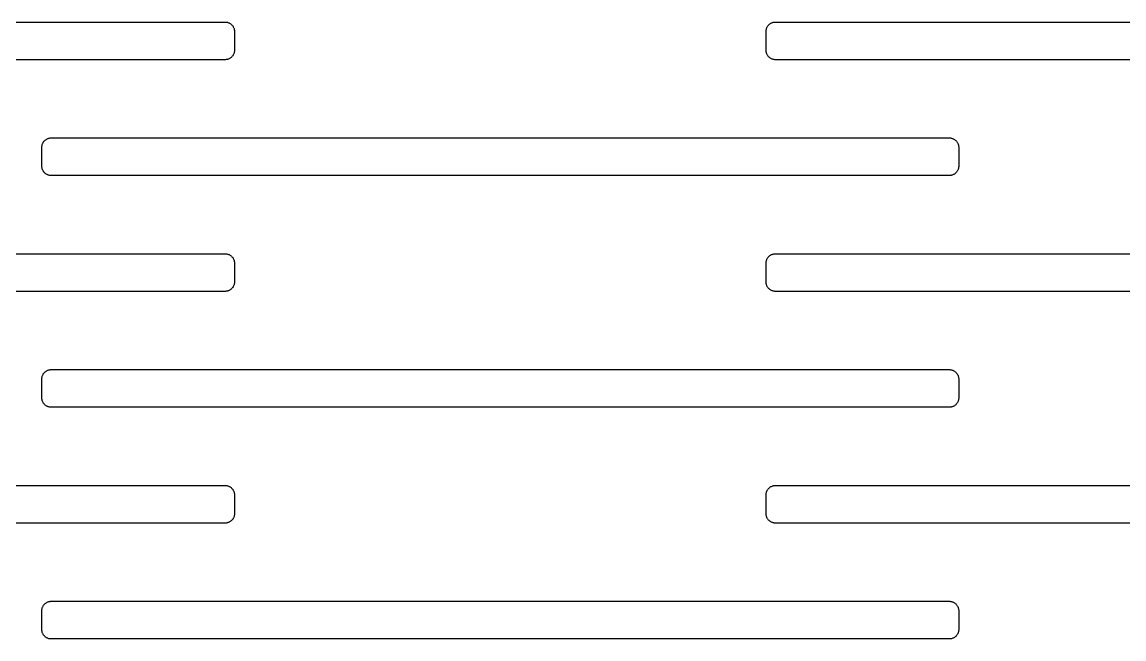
# Model space of a CAD drawing. Header units: metres. Extents: x -218 to 218, y -218 to 218.
# Drawn here: x 104.99 to 143.03, y -55.32 to -34.02 of the extents above; entities that cross this region are included whole.
import ezdxf

# ---------------------------------------------------------------- set-up
doc = ezdxf.new("R2010")
doc.units = ezdxf.units.M

msp = doc.modelspace()

# ---------------------------------------------------------------- linework, layer by layer
for p, q in [((81.0028, -34.0222), (112.003, -34.0222)), ((112.003, -34.0222), (112.023, -34.0228)), ((112.023, -34.0228), (112.044, -34.0248)), ((112.044, -34.0248), (112.064, -34.028)), ((112.064, -34.028), (112.084, -34.0324)), ((112.084, -34.0324), (112.103, -34.0381)), ((112.103, -34.0381), (112.122, -34.045)), ((112.122, -34.045), (112.141, -34.0531)), ((112.141, -34.0531), (112.159, -34.0624)), ((112.159, -34.0624), (112.177, -34.0728)), ((112.177, -34.0728), (112.194, -34.0843)), ((112.194, -34.0843), (112.21, -34.0968)), ((112.21, -34.0968), (112.225, -34.1103)), ((112.225, -34.1103), (112.24, -34.1247)), ((112.24, -34.1247), (112.253, -34.14)), ((112.253, -34.14), (112.266, -34.1562)), ((112.266, -34.1562), (112.277, -34.173)), ((112.277, -34.173), (112.288, -34.1906)), ((112.288, -34.1906), (112.297, -34.2088)), ((112.297, -34.2088), (112.305, -34.2276)), ((112.305, -34.2276), (112.312, -34.2468)), ((130.694, -34.2468), (130.701, -34.2276)), ((130.701, -34.2276), (130.709, -34.2088)), ((130.709, -34.2088), (130.718, -34.1906)), ((130.718, -34.1906), (130.728, -34.173)), ((130.728, -34.173), (130.74, -34.1562)), ((130.74, -34.1562), (130.752, -34.14)), ((130.752, -34.14), (130.766, -34.1247)), ((130.766, -34.1247), (130.78, -34.1103)), ((130.78, -34.1103), (130.796, -34.0968)), ((130.796, -34.0968), (130.812, -34.0843)), ((130.812, -34.0843), (130.829, -34.0728)), ((130.829, -34.0728), (130.846, -34.0624)), ((130.846, -34.0624), (130.864, -34.0531)), ((130.864, -34.0531), (130.883, -34.045)), ((130.883, -34.045), (130.902, -34.0381)), ((130.902, -34.0381), (130.922, -34.0324)), ((130.922, -34.0324), (130.942, -34.028)), ((130.942, -34.028), (130.962, -34.0248)), ((130.962, -34.0248), (130.982, -34.0228)), ((130.982, -34.0228), (131.003, -34.0222)), ((131.003, -34.0222), (152.42, -34.0222)), ((112.312, -34.2468), (112.318, -34.2664)), ((112.318, -34.2664), (112.322, -34.2863)), ((112.322, -34.2863), (112.325, -34.3065)), ((112.325, -34.3065), (112.327, -34.3268)), ((112.327, -34.3268), (112.328, -34.3472)), ((112.328, -34.3472), (112.328, -34.9972)), ((130.678, -34.3268), (130.68, -34.3065)), ((130.678, -34.3472), (130.678, -34.3268)), ((130.678, -34.9972), (130.678, -34.3472)), ((130.68, -34.3065), (130.684, -34.2863)), ((130.684, -34.2863), (130.688, -34.2664)), ((130.688, -34.2664), (130.694, -34.2468)), ((112.003, -35.3222), (81.0028, -35.3222)), ((112.023, -35.3215), (112.003, -35.3222)), ((112.044, -35.3196), (112.023, -35.3215)), ((112.064, -35.3164), (112.044, -35.3196)), ((112.084, -35.312), (112.064, -35.3164)), ((112.103, -35.3063), (112.084, -35.312)), ((112.122, -35.2994), (112.103, -35.3063)), ((112.141, -35.2913), (112.122, -35.2994)), ((112.159, -35.282), (112.141, -35.2913)), ((112.177, -35.2716), (112.159, -35.282)), ((112.194, -35.2601), (112.177, -35.2716)), ((112.21, -35.2476), (112.194, -35.2601)), ((112.225, -35.2341), (112.21, -35.2476)), ((112.24, -35.2197), (112.225, -35.2341)), ((112.253, -35.2044), (112.24, -35.2197)), ((112.266, -35.1882), (112.253, -35.2044)), ((112.277, -35.1713), (112.266, -35.1882)), ((112.288, -35.1538), (112.277, -35.1713)), ((112.297, -35.1356), (112.288, -35.1538)), ((112.305, -35.1168), (112.297, -35.1356)), ((112.312, -35.0976), (112.305, -35.1168)), ((112.318, -35.078), (112.312, -35.0976)), ((112.322, -35.0581), (112.318, -35.078)), ((112.325, -35.0379), (112.322, -35.0581)), ((112.327, -35.0176), (112.325, -35.0379)), ((112.328, -34.9972), (112.327, -35.0176)), ((130.678, -35.0176), (130.678, -34.9972)), ((130.68, -35.0379), (130.678, -35.0176)), ((130.684, -35.0581), (130.68, -35.0379)), ((130.688, -35.078), (130.684, -35.0581)), ((130.694, -35.0976), (130.688, -35.078)), ((130.701, -35.1168), (130.694, -35.0976)), ((130.709, -35.1356), (130.701, -35.1168)), ((130.718, -35.1538), (130.709, -35.1356)), ((130.728, -35.1713), (130.718, -35.1538)), ((130.74, -35.1882), (130.728, -35.1713)), ((130.752, -35.2044), (130.74, -35.1882)), ((130.766, -35.2197), (130.752, -35.2044)), ((130.78, -35.2341), (130.766, -35.2197)), ((130.796, -35.2476), (130.78, -35.2341)), ((130.812, -35.2601), (130.796, -35.2476)), ((130.829, -35.2716), (130.812, -35.2601)), ((130.846, -35.282), (130.829, -35.2716)), ((130.864, -35.2913), (130.846, -35.282)), ((130.883, -35.2994), (130.864, -35.2913)), ((130.902, -35.3063), (130.883, -35.2994)), ((130.922, -35.312), (130.902, -35.3063)), ((130.942, -35.3164), (130.922, -35.312)), ((130.962, -35.3196), (130.942, -35.3164)), ((130.982, -35.3215), (130.962, -35.3196)), ((131.003, -35.3222), (130.982, -35.3215)), ((152.129, -35.3222), (131.003, -35.3222)), ((105.902, -38.0381), (105.922, -38.0324)), ((105.922, -38.0324), (105.942, -38.028)), ((105.942, -38.028), (105.962, -38.0248)), ((105.962, -38.0248), (105.982, -38.0228)), ((105.982, -38.0228), (106.003, -38.0222)), ((106.003, -38.0222), (137.003, -38.0222)), ((137.003, -38.0222), (137.023, -38.0228)), ((137.023, -38.0228), (137.044, -38.0248)), ((137.044, -38.0248), (137.064, -38.028)), ((137.064, -38.028), (137.084, -38.0324)), ((137.084, -38.0324), (137.103, -38.0381)), ((105.678, -38.3268), (105.68, -38.3065)), ((105.678, -38.3472), (105.678, -38.3268)), ((105.678, -38.9972), (105.678, -38.3472)), ((105.68, -38.3065), (105.684, -38.2863)), ((105.684, -38.2863), (105.688, -38.2664)), ((105.688, -38.2664), (105.694, -38.2468)), ((105.694, -38.2468), (105.701, -38.2276)), ((105.701, -38.2276), (105.709, -38.2088)), ((105.709, -38.2088), (105.718, -38.1906)), ((105.718, -38.1906), (105.728, -38.173)), ((105.728, -38.173), (105.74, -38.1562)), ((105.74, -38.1562), (105.752, -38.14)), ((105.752, -38.14), (105.766, -38.1247)), ((105.766, -38.1247), (105.78, -38.1103)), ((105.78, -38.1103), (105.796, -38.0968)), ((105.796, -38.0968), (105.812, -38.0843)), ((105.812, -38.0843), (105.829, -38.0728)), ((105.829, -38.0728), (105.846, -38.0624)), ((105.846, -38.0624), (105.864, -38.0531)), ((105.864, -38.0531), (105.883, -38.045)), ((105.883, -38.045), (105.902, -38.0381)), ((137.103, -38.0381), (137.122, -38.045)), ((137.122, -38.045), (137.141, -38.0531)), ((137.141, -38.0531), (137.159, -38.0624)), ((137.159, -38.0624), (137.177, -38.0728)), ((137.177, -38.0728), (137.194, -38.0843)), ((137.194, -38.0843), (137.21, -38.0968)), ((137.21, -38.0968), (137.225, -38.1103)), ((137.225, -38.1103), (137.24, -38.1247)), ((137.24, -38.1247), (137.253, -38.14)), ((137.253, -38.14), (137.266, -38.1562)), ((137.266, -38.1562), (137.277, -38.173)), ((137.277, -38.173), (137.288, -38.1906)), ((137.288, -38.1906), (137.297, -38.2088)), ((137.297, -38.2088), (137.305, -38.2276)), ((137.305, -38.2276), (137.312, -38.2468)), ((137.312, -38.2468), (137.318, -38.2664)), ((137.318, -38.2664), (137.322, -38.2863)), ((137.322, -38.2863), (137.325, -38.3065)), ((137.325, -38.3065), (137.327, -38.3268)), ((137.327, -38.3268), (137.328, -38.3472)), ((137.328, -38.3472), (137.328, -38.9972)), ((105.678, -39.0176), (105.678, -38.9972)), ((105.68, -39.0379), (105.678, -39.0176)), ((105.684, -39.0581), (105.68, -39.0379)), ((105.688, -39.078), (105.684, -39.0581)), ((105.694, -39.0976), (105.688, -39.078)), ((105.701, -39.1168), (105.694, -39.0976)), ((105.709, -39.1356), (105.701, -39.1168)), ((105.718, -39.1538), (105.709, -39.1356)), ((105.728, -39.1713), (105.718, -39.1538)), ((105.74, -39.1882), (105.728, -39.1713)), ((137.277, -39.1713), (137.266, -39.1882)), ((137.288, -39.1538), (137.277, -39.1713)), ((137.297, -39.1356), (137.288, -39.1538)), ((137.305, -39.1168), (137.297, -39.1356)), ((137.312, -39.0976), (137.305, -39.1168)), ((137.318, -39.078), (137.312, -39.0976)), ((137.322, -39.0581), (137.318, -39.078)), ((137.325, -39.0379), (137.322, -39.0581)), ((137.327, -39.0176), (137.325, -39.0379)), ((137.328, -38.9972), (137.327, -39.0176)), ((105.752, -39.2044), (105.74, -39.1882)), ((105.766, -39.2197), (105.752, -39.2044)), ((105.78, -39.2341), (105.766, -39.2197)), ((105.796, -39.2476), (105.78, -39.2341)), ((105.812, -39.2601), (105.796, -39.2476)), ((105.829, -39.2716), (105.812, -39.2601)), ((105.846, -39.282), (105.829, -39.2716)), ((105.864, -39.2913), (105.846, -39.282)), ((105.883, -39.2994), (105.864, -39.2913)), ((105.902, -39.3063), (105.883, -39.2994)), ((105.922, -39.312), (105.902, -39.3063)), ((105.942, -39.3164), (105.922, -39.312)), ((105.962, -39.3196), (105.942, -39.3164)), ((105.982, -39.3215), (105.962, -39.3196)), ((106.003, -39.3222), (105.982, -39.3215)), ((137.003, -39.3222), (106.003, -39.3222)), ((137.023, -39.3215), (137.003, -39.3222)), ((137.044, -39.3196), (137.023, -39.3215)), ((137.064, -39.3164), (137.044, -39.3196)), ((137.084, -39.312), (137.064, -39.3164)), ((137.103, -39.3063), (137.084, -39.312)), ((137.122, -39.2994), (137.103, -39.3063)), ((137.141, -39.2913), (137.122, -39.2994)), ((137.159, -39.282), (137.141, -39.2913)), ((137.177, -39.2716), (137.159, -39.282)), ((137.194, -39.2601), (137.177, -39.2716)), ((137.21, -39.2476), (137.194, -39.2601)), ((137.225, -39.2341), (137.21, -39.2476)), ((137.24, -39.2197), (137.225, -39.2341)), ((137.253, -39.2044), (137.24, -39.2197)), ((137.266, -39.1882), (137.253, -39.2044)), ((81.0028, -42.0222), (112.003, -42.0222)), ((112.003, -42.0222), (112.023, -42.0228)), ((112.023, -42.0228), (112.044, -42.0248)), ((112.044, -42.0248), (112.064, -42.028)), ((112.064, -42.028), (112.084, -42.0324)), ((112.084, -42.0324), (112.103, -42.0381)), ((112.103, -42.0381), (112.122, -42.045)), ((112.122, -42.045), (112.141, -42.0531)), ((112.141, -42.0531), (112.159, -42.0624)), ((112.159, -42.0624), (112.177, -42.0728)), ((112.177, -42.0728), (112.194, -42.0843)), ((112.194, -42.0843), (112.21, -42.0968)), ((112.21, -42.0968), (112.225, -42.1103)), ((112.225, -42.1103), (112.24, -42.1247)), ((112.24, -42.1247), (112.253, -42.14)), ((112.253, -42.14), (112.266, -42.1562)), ((112.266, -42.1562), (112.277, -42.173)), ((112.277, -42.173), (112.288, -42.1906)), ((112.288, -42.1906), (112.297, -42.2088)), ((112.297, -42.2088), (112.305, -42.2276)), ((130.701, -42.2276), (130.709, -42.2088)), ((130.709, -42.2088), (130.718, -42.1906)), ((130.718, -42.1906), (130.728, -42.173)), ((130.728, -42.173), (130.74, -42.1562)), ((130.74, -42.1562), (130.752, -42.14)), ((130.752, -42.14), (130.766, -42.1247)), ((130.766, -42.1247), (130.78, -42.1103)), ((130.78, -42.1103), (130.796, -42.0968)), ((130.796, -42.0968), (130.812, -42.0843)), ((130.812, -42.0843), (130.829, -42.0728)), ((130.829, -42.0728), (130.846, -42.0624)), ((130.846, -42.0624), (130.864, -42.0531)), ((130.864, -42.0531), (130.883, -42.045)), ((130.883, -42.045), (130.902, -42.0381)), ((130.902, -42.0381), (130.922, -42.0324)), ((130.922, -42.0324), (130.942, -42.028)), ((130.942, -42.028), (130.962, -42.0248)), ((130.962, -42.0248), (130.982, -42.0228)), ((130.982, -42.0228), (131.003, -42.0222)), ((131.003, -42.0222), (150.42, -42.0222)), ((112.305, -42.2276), (112.312, -42.2468)), ((112.312, -42.2468), (112.318, -42.2664)), ((112.318, -42.2664), (112.322, -42.2863)), ((112.322, -42.2863), (112.325, -42.3065)), ((112.325, -42.3065), (112.327, -42.3268)), ((112.327, -42.3268), (112.328, -42.3472)), ((112.328, -42.3472), (112.328, -42.9972)), ((130.678, -42.3268), (130.68, -42.3065)), ((130.678, -42.3472), (130.678, -42.3268)), ((130.678, -42.9972), (130.678, -42.3472)), ((130.68, -42.3065), (130.684, -42.2863)), ((130.684, -42.2863), (130.688, -42.2664)), ((130.688, -42.2664), (130.694, -42.2468)), ((130.694, -42.2468), (130.701, -42.2276)), ((112.003, -43.3222), (81.0028, -43.3222)), ((112.023, -43.3215), (112.003, -43.3222)), ((112.044, -43.3196), (112.023, -43.3215)), ((112.064, -43.3164), (112.044, -43.3196)), ((112.084, -43.312), (112.064, -43.3164)), ((112.103, -43.3063), (112.084, -43.312)), ((112.122, -43.2994), (112.103, -43.3063)), ((112.141, -43.2913), (112.122, -43.2994)), ((112.159, -43.282), (112.141, -43.2913)), ((112.177, -43.2716), (112.159, -43.282)), ((112.194, -43.2601), (112.177, -43.2716)), ((112.21, -43.2476), (112.194, -43.2601)), ((112.225, -43.2341), (112.21, -43.2476)), ((112.24, -43.2197), (112.225, -43.2341)), ((112.253, -43.2044), (112.24, -43.2197)), ((112.266, -43.1882), (112.253, -43.2044)), ((112.277, -43.1713), (112.266, -43.1882)), ((112.288, -43.1538), (112.277, -43.1713)), ((112.297, -43.1356), (112.288, -43.1538)), ((112.305, -43.1168), (112.297, -43.1356)), ((112.312, -43.0976), (112.305, -43.1168)), ((112.318, -43.078), (112.312, -43.0976)), ((112.322, -43.0581), (112.318, -43.078)), ((112.325, -43.0379), (112.322, -43.0581)), ((112.327, -43.0176), (112.325, -43.0379)), ((112.328, -42.9972), (112.327, -43.0176)), ((130.678, -43.0176), (130.678, -42.9972)), ((130.68, -43.0379), (130.678, -43.0176)), ((130.684, -43.0581), (130.68, -43.0379)), ((130.688, -43.078), (130.684, -43.0581)), ((130.694, -43.0976), (130.688, -43.078)), ((130.701, -43.1168), (130.694, -43.0976)), ((130.709, -43.1356), (130.701, -43.1168)), ((130.718, -43.1538), (130.709, -43.1356)), ((130.728, -43.1713), (130.718, -43.1538)), ((130.74, -43.1882), (130.728, -43.1713)), ((130.752, -43.2044), (130.74, -43.1882)), ((130.766, -43.2197), (130.752, -43.2044)), ((130.78, -43.2341), (130.766, -43.2197)), ((130.796, -43.2476), (130.78, -43.2341)), ((130.812, -43.2601), (130.796, -43.2476)), ((130.829, -43.2716), (130.812, -43.2601)), ((130.846, -43.282), (130.829, -43.2716)), ((130.864, -43.2913), (130.846, -43.282)), ((130.883, -43.2994), (130.864, -43.2913)), ((130.902, -43.3063), (130.883, -43.2994)), ((130.922, -43.312), (130.902, -43.3063)), ((130.942, -43.3164), (130.922, -43.312)), ((130.962, -43.3196), (130.942, -43.3164)), ((130.982, -43.3215), (130.962, -43.3196)), ((131.003, -43.3222), (130.982, -43.3215)), ((150.042, -43.3222), (131.003, -43.3222)), ((105.942, -46.028), (105.962, -46.0248)), ((105.962, -46.0248), (105.982, -46.0228)), ((105.982, -46.0228), (106.003, -46.0222)), ((106.003, -46.0222), (137.003, -46.0222)), ((137.003, -46.0222), (137.023, -46.0228)), ((137.023, -46.0228), (137.044, -46.0248)), ((137.044, -46.0248), (137.064, -46.028)), ((105.678, -46.3268), (105.68, -46.3065)), ((105.678, -46.3472), (105.678, -46.3268)), ((105.678, -46.9972), (105.678, -46.3472)), ((105.68, -46.3065), (105.684, -46.2863)), ((105.684, -46.2863), (105.688, -46.2664)), ((105.688, -46.2664), (105.694, -46.2468)), ((105.694, -46.2468), (105.701, -46.2276)), ((105.701, -46.2276), (105.709, -46.2088)), ((105.709, -46.2088), (105.718, -46.1906)), ((105.718, -46.1906), (105.728, -46.173)), ((105.728, -46.173), (105.74, -46.1562)), ((105.74, -46.1562), (105.752, -46.14)), ((105.752, -46.14), (105.766, -46.1247)), ((105.766, -46.1247), (105.78, -46.1103)), ((105.78, -46.1103), (105.796, -46.0968)), ((105.796, -46.0968), (105.812, -46.0843)), ((105.812, -46.0843), (105.829, -46.0728)), ((105.829, -46.0728), (105.846, -46.0624)), ((105.846, -46.0624), (105.864, -46.0531)), ((105.864, -46.0531), (105.883, -46.045)), ((105.883, -46.045), (105.902, -46.0381)), ((105.902, -46.0381), (105.922, -46.0324)), ((105.922, -46.0324), (105.942, -46.028)), ((137.064, -46.028), (137.084, -46.0324)), ((137.084, -46.0324), (137.103, -46.0381)), ((137.103, -46.0381), (137.122, -46.045)), ((137.122, -46.045), (137.141, -46.0531)), ((137.141, -46.0531), (137.159, -46.0624)), ((137.159, -46.0624), (137.177, -46.0728)), ((137.177, -46.0728), (137.194, -46.0843)), ((137.194, -46.0843), (137.21, -46.0968)), ((137.21, -46.0968), (137.225, -46.1103)), ((137.225, -46.1103), (137.24, -46.1247)), ((137.24, -46.1247), (137.253, -46.14)), ((137.253, -46.14), (137.266, -46.1562)), ((137.266, -46.1562), (137.277, -46.173)), ((137.277, -46.173), (137.288, -46.1906)), ((137.288, -46.1906), (137.297, -46.2088)), ((137.297, -46.2088), (137.305, -46.2276)), ((137.305, -46.2276), (137.312, -46.2468)), ((137.312, -46.2468), (137.318, -46.2664)), ((137.318, -46.2664), (137.322, -46.2863)), ((137.322, -46.2863), (137.325, -46.3065)), ((137.325, -46.3065), (137.327, -46.3268)), ((137.327, -46.3268), (137.328, -46.3472)), ((137.328, -46.3472), (137.328, -46.9972)), ((105.678, -47.0176), (105.678, -46.9972)), ((105.68, -47.0379), (105.678, -47.0176)), ((105.684, -47.0581), (105.68, -47.0379)), ((105.688, -47.078), (105.684, -47.0581)), ((105.694, -47.0976), (105.688, -47.078)), ((105.701, -47.1168), (105.694, -47.0976)), ((105.709, -47.1356), (105.701, -47.1168)), ((105.718, -47.1538), (105.709, -47.1356)), ((105.728, -47.1713), (105.718, -47.1538)), ((137.288, -47.1538), (137.277, -47.1713)), ((137.297, -47.1356), (137.288, -47.1538)), ((137.305, -47.1168), (137.297, -47.1356)), ((137.312, -47.0976), (137.305, -47.1168)), ((137.318, -47.078), (137.312, -47.0976)), ((137.322, -47.0581), (137.318, -47.078)), ((137.325, -47.0379), (137.322, -47.0581)), ((137.327, -47.0176), (137.325, -47.0379)), ((137.328, -46.9972), (137.327, -47.0176)), ((105.74, -47.1882), (105.728, -47.1713)), ((105.752, -47.2044), (105.74, -47.1882)), ((105.766, -47.2197), (105.752, -47.2044)), ((105.78, -47.2341), (105.766, -47.2197)), ((105.796, -47.2476), (105.78, -47.2341)), ((105.812, -47.2601), (105.796, -47.2476)), ((105.829, -47.2716), (105.812, -47.2601)), ((105.846, -47.282), (105.829, -47.2716)), ((105.864, -47.2913), (105.846, -47.282)), ((105.883, -47.2994), (105.864, -47.2913)), ((105.902, -47.3063), (105.883, -47.2994)), ((105.922, -47.312), (105.902, -47.3063)), ((105.942, -47.3164), (105.922, -47.312)), ((105.962, -47.3196), (105.942, -47.3164)), ((105.982, -47.3215), (105.962, -47.3196)), ((106.003, -47.3222), (105.982, -47.3215)), ((137.003, -47.3222), (106.003, -47.3222)), ((137.023, -47.3215), (137.003, -47.3222)), ((137.044, -47.3196), (137.023, -47.3215)), ((137.064, -47.3164), (137.044, -47.3196)), ((137.084, -47.312), (137.064, -47.3164)), ((137.103, -47.3063), (137.084, -47.312)), ((137.122, -47.2994), (137.103, -47.3063)), ((137.141, -47.2913), (137.122, -47.2994)), ((137.159, -47.282), (137.141, -47.2913)), ((137.177, -47.2716), (137.159, -47.282)), ((137.194, -47.2601), (137.177, -47.2716)), ((137.21, -47.2476), (137.194, -47.2601)), ((137.225, -47.2341), (137.21, -47.2476)), ((137.24, -47.2197), (137.225, -47.2341)), ((137.253, -47.2044), (137.24, -47.2197)), ((137.266, -47.1882), (137.253, -47.2044)), ((137.277, -47.1713), (137.266, -47.1882)), ((81.0028, -50.0222), (112.003, -50.0222)), ((112.003, -50.0222), (112.023, -50.0228)), ((112.023, -50.0228), (112.044, -50.0248)), ((112.044, -50.0248), (112.064, -50.028)), ((112.064, -50.028), (112.084, -50.0324)), ((112.084, -50.0324), (112.103, -50.0381)), ((112.103, -50.0381), (112.122, -50.045)), ((112.122, -50.045), (112.141, -50.0531)), ((112.141, -50.0531), (112.159, -50.0624)), ((112.159, -50.0624), (112.177, -50.0728)), ((112.177, -50.0728), (112.194, -50.0843)), ((112.194, -50.0843), (112.21, -50.0968)), ((112.21, -50.0968), (112.225, -50.1103)), ((112.225, -50.1103), (112.24, -50.1247)), ((112.24, -50.1247), (112.253, -50.14)), ((112.253, -50.14), (112.266, -50.1562)), ((112.266, -50.1562), (112.277, -50.173)), ((112.277, -50.173), (112.288, -50.1906)), ((112.288, -50.1906), (112.297, -50.2088)), ((112.297, -50.2088), (112.305, -50.2276)), ((130.701, -50.2276), (130.709, -50.2088)), ((130.709, -50.2088), (130.718, -50.1906)), ((130.718, -50.1906), (130.728, -50.173)), ((130.728, -50.173), (130.74, -50.1562)), ((130.74, -50.1562), (130.752, -50.14)), ((130.752, -50.14), (130.766, -50.1247)), ((130.766, -50.1247), (130.78, -50.1103)), ((130.78, -50.1103), (130.796, -50.0968)), ((130.796, -50.0968), (130.812, -50.0843)), ((130.812, -50.0843), (130.829, -50.0728)), ((130.829, -50.0728), (130.846, -50.0624)), ((130.846, -50.0624), (130.864, -50.0531)), ((130.864, -50.0531), (130.883, -50.045)), ((130.883, -50.045), (130.902, -50.0381)), ((130.902, -50.0381), (130.922, -50.0324)), ((130.922, -50.0324), (130.942, -50.028)), ((130.942, -50.028), (130.962, -50.0248)), ((130.962, -50.0248), (130.982, -50.0228)), ((130.982, -50.0228), (131.003, -50.0222)), ((131.003, -50.0222), (147.975, -50.0222)), ((112.305, -50.2276), (112.312, -50.2468)), ((112.312, -50.2468), (112.318, -50.2664)), ((112.318, -50.2664), (112.322, -50.2863)), ((112.322, -50.2863), (112.325, -50.3065)), ((112.325, -50.3065), (112.327, -50.3268)), ((112.327, -50.3268), (112.328, -50.3472)), ((112.328, -50.3472), (112.328, -50.9972)), ((130.678, -50.3268), (130.68, -50.3065)), ((130.678, -50.3472), (130.678, -50.3268)), ((130.678, -50.9972), (130.678, -50.3472)), ((130.68, -50.3065), (130.684, -50.2863)), ((130.684, -50.2863), (130.688, -50.2664)), ((130.688, -50.2664), (130.694, -50.2468)), ((130.694, -50.2468), (130.701, -50.2276)), ((112.003, -51.3222), (81.0028, -51.3222)), ((112.023, -51.3215), (112.003, -51.3222)), ((112.044, -51.3196), (112.023, -51.3215)), ((112.064, -51.3164), (112.044, -51.3196)), ((112.084, -51.312), (112.064, -51.3164)), ((112.103, -51.3063), (112.084, -51.312)), ((112.122, -51.2994), (112.103, -51.3063)), ((112.141, -51.2913), (112.122, -51.2994)), ((112.159, -51.282), (112.141, -51.2913)), ((112.177, -51.2716), (112.159, -51.282)), ((112.194, -51.2601), (112.177, -51.2716)), ((112.21, -51.2476), (112.194, -51.2601)), ((112.225, -51.2341), (112.21, -51.2476)), ((112.24, -51.2197), (112.225, -51.2341)), ((112.253, -51.2044), (112.24, -51.2197)), ((112.266, -51.1882), (112.253, -51.2044)), ((112.277, -51.1713), (112.266, -51.1882)), ((112.288, -51.1538), (112.277, -51.1713)), ((112.297, -51.1356), (112.288, -51.1538)), ((112.305, -51.1168), (112.297, -51.1356)), ((112.312, -51.0976), (112.305, -51.1168)), ((112.318, -51.078), (112.312, -51.0976)), ((112.322, -51.0581), (112.318, -51.078)), ((112.325, -51.0379), (112.322, -51.0581)), ((112.327, -51.0176), (112.325, -51.0379)), ((112.328, -50.9972), (112.327, -51.0176)), ((130.678, -51.0176), (130.678, -50.9972)), ((130.68, -51.0379), (130.678, -51.0176)), ((130.684, -51.0581), (130.68, -51.0379)), ((130.688, -51.078), (130.684, -51.0581)), ((130.694, -51.0976), (130.688, -51.078)), ((130.701, -51.1168), (130.694, -51.0976)), ((130.709, -51.1356), (130.701, -51.1168)), ((130.718, -51.1538), (130.709, -51.1356)), ((130.728, -51.1713), (130.718, -51.1538)), ((130.74, -51.1882), (130.728, -51.1713)), ((130.752, -51.2044), (130.74, -51.1882)), ((130.766, -51.2197), (130.752, -51.2044)), ((130.78, -51.2341), (130.766, -51.2197)), ((130.796, -51.2476), (130.78, -51.2341)), ((130.812, -51.2601), (130.796, -51.2476)), ((130.829, -51.2716), (130.812, -51.2601)), ((130.846, -51.282), (130.829, -51.2716)), ((130.864, -51.2913), (130.846, -51.282)), ((130.883, -51.2994), (130.864, -51.2913)), ((130.902, -51.3063), (130.883, -51.2994)), ((130.922, -51.312), (130.902, -51.3063)), ((130.942, -51.3164), (130.922, -51.312)), ((130.962, -51.3196), (130.942, -51.3164)), ((130.982, -51.3215), (130.962, -51.3196)), ((131.003, -51.3222), (130.982, -51.3215)), ((147.507, -51.3222), (131.003, -51.3222)), ((105.678, -54.3268), (105.68, -54.3065)), ((105.678, -54.3472), (105.678, -54.3268)), ((105.678, -54.9972), (105.678, -54.3472)), ((105.68, -54.3065), (105.684, -54.2863)), ((105.684, -54.2863), (105.688, -54.2664)), ((105.688, -54.2664), (105.694, -54.2468)), ((105.694, -54.2468), (105.701, -54.2276)), ((105.701, -54.2276), (105.709, -54.2088)), ((105.709, -54.2088), (105.718, -54.1906)), ((105.718, -54.1906), (105.728, -54.173)), ((105.728, -54.173), (105.74, -54.1562)), ((105.74, -54.1562), (105.752, -54.14)), ((105.752, -54.14), (105.766, -54.1247)), ((105.766, -54.1247), (105.78, -54.1103)), ((105.78, -54.1103), (105.796, -54.0968)), ((105.796, -54.0968), (105.812, -54.0843)), ((105.812, -54.0843), (105.829, -54.0728)), ((105.829, -54.0728), (105.846, -54.0624)), ((105.846, -54.0624), (105.864, -54.0531)), ((105.864, -54.0531), (105.883, -54.045)), ((105.883, -54.045), (105.902, -54.0381)), ((105.902, -54.0381), (105.922, -54.0324)), ((105.922, -54.0324), (105.942, -54.028)), ((105.942, -54.028), (105.962, -54.0248)), ((105.962, -54.0248), (105.982, -54.0228)), ((105.982, -54.0228), (106.003, -54.0222)), ((106.003, -54.0222), (137.003, -54.0222)), ((137.003, -54.0222), (137.023, -54.0228)), ((137.023, -54.0228), (137.044, -54.0248)), ((137.044, -54.0248), (137.064, -54.028)), ((137.064, -54.028), (137.084, -54.0324)), ((137.084, -54.0324), (137.103, -54.0381)), ((137.103, -54.0381), (137.122, -54.045)), ((137.122, -54.045), (137.141, -54.0531)), ((137.141, -54.0531), (137.159, -54.0624)), ((137.159, -54.0624), (137.177, -54.0728)), ((137.177, -54.0728), (137.194, -54.0843)), ((137.194, -54.0843), (137.21, -54.0968)), ((137.21, -54.0968), (137.225, -54.1103)), ((137.225, -54.1103), (137.24, -54.1247)), ((137.24, -54.1247), (137.253, -54.14)), ((137.253, -54.14), (137.266, -54.1562)), ((137.266, -54.1562), (137.277, -54.173)), ((137.277, -54.173), (137.288, -54.1906)), ((137.288, -54.1906), (137.297, -54.2088)), ((137.297, -54.2088), (137.305, -54.2276)), ((137.305, -54.2276), (137.312, -54.2468)), ((137.312, -54.2468), (137.318, -54.2664)), ((137.318, -54.2664), (137.322, -54.2863)), ((137.322, -54.2863), (137.325, -54.3065)), ((137.325, -54.3065), (137.327, -54.3268)), ((137.327, -54.3268), (137.328, -54.3472)), ((137.328, -54.3472), (137.328, -54.9972)), ((105.678, -55.0176), (105.678, -54.9972)), ((105.68, -55.0379), (105.678, -55.0176)), ((105.684, -55.0581), (105.68, -55.0379)), ((105.688, -55.078), (105.684, -55.0581)), ((105.694, -55.0976), (105.688, -55.078)), ((105.701, -55.1168), (105.694, -55.0976)), ((105.709, -55.1356), (105.701, -55.1168)), ((105.718, -55.1538), (105.709, -55.1356)), ((137.297, -55.1356), (137.288, -55.1538)), ((137.305, -55.1168), (137.297, -55.1356)), ((137.312, -55.0976), (137.305, -55.1168)), ((137.318, -55.078), (137.312, -55.0976)), ((137.322, -55.0581), (137.318, -55.078)), ((137.325, -55.0379), (137.322, -55.0581)), ((137.327, -55.0176), (137.325, -55.0379)), ((137.328, -54.9972), (137.327, -55.0176)), ((105.728, -55.1713), (105.718, -55.1538)), ((105.74, -55.1882), (105.728, -55.1713)), ((105.752, -55.2044), (105.74, -55.1882)), ((105.766, -55.2197), (105.752, -55.2044)), ((105.78, -55.2341), (105.766, -55.2197)), ((105.796, -55.2476), (105.78, -55.2341)), ((105.812, -55.2601), (105.796, -55.2476)), ((105.829, -55.2716), (105.812, -55.2601)), ((105.846, -55.282), (105.829, -55.2716)), ((105.864, -55.2913), (105.846, -55.282)), ((105.883, -55.2994), (105.864, -55.2913)), ((105.902, -55.3063), (105.883, -55.2994)), ((105.922, -55.312), (105.902, -55.3063)), ((105.942, -55.3164), (105.922, -55.312)), ((105.962, -55.3196), (105.942, -55.3164)), ((105.982, -55.3215), (105.962, -55.3196)), ((106.003, -55.3222), (105.982, -55.3215)), ((137.003, -55.3222), (106.003, -55.3222)), ((137.023, -55.3215), (137.003, -55.3222)), ((137.044, -55.3196), (137.023, -55.3215)), ((137.064, -55.3164), (137.044, -55.3196)), ((137.084, -55.312), (137.064, -55.3164)), ((137.103, -55.3063), (137.084, -55.312)), ((137.122, -55.2994), (137.103, -55.3063)), ((137.141, -55.2913), (137.122, -55.2994)), ((137.159, -55.282), (137.141, -55.2913)), ((137.177, -55.2716), (137.159, -55.282)), ((137.194, -55.2601), (137.177, -55.2716)), ((137.21, -55.2476), (137.194, -55.2601)), ((137.225, -55.2341), (137.21, -55.2476)), ((137.24, -55.2197), (137.225, -55.2341)), ((137.253, -55.2044), (137.24, -55.2197)), ((137.266, -55.1882), (137.253, -55.2044)), ((137.277, -55.1713), (137.266, -55.1882)), ((137.288, -55.1538), (137.277, -55.1713))]:
    msp.add_line(p, q)

doc.saveas('drawing.dxf')
